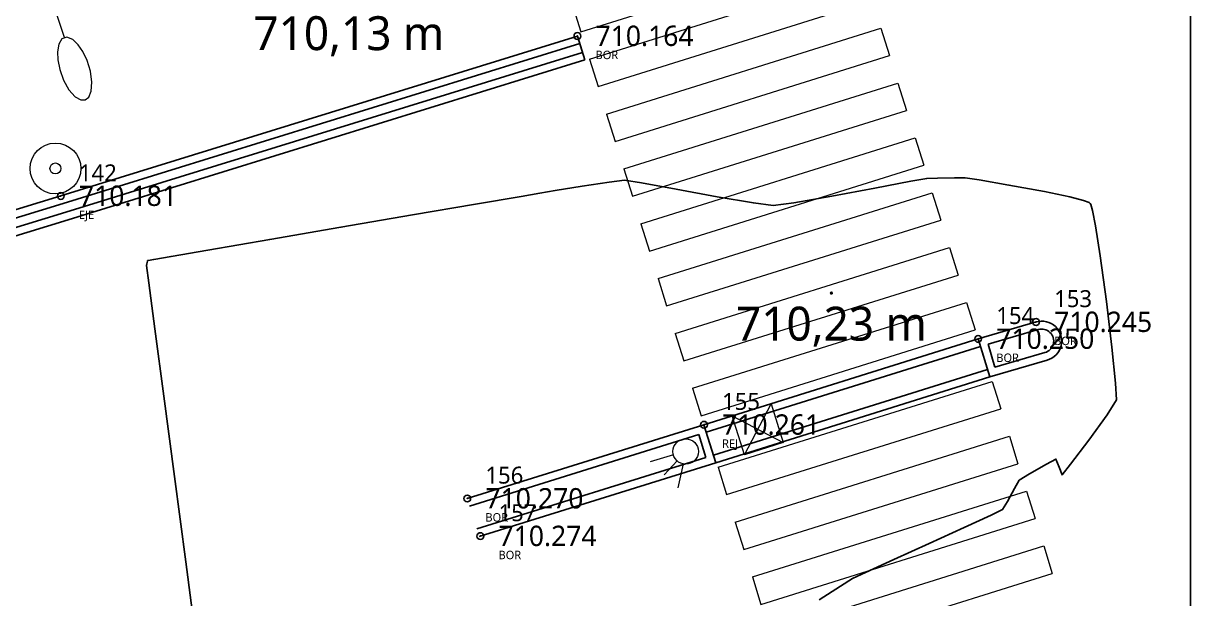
# Model space of a CAD drawing. Header units: metres. Extents: x 429510 to 429857, y 4467140 to 4467333.
# Drawn here: x 429669.34 to 429690, y 4467182.05 to 4467192.23 of the extents above; entities that cross this region are included whole.
import ezdxf

# ---------------------------------------------------------------- set-up
doc = ezdxf.new("R2010")
doc.units = ezdxf.units.M
doc.header["$LTSCALE"] = 4
doc.header["$PDMODE"] = 32
doc.header["$PDSIZE"] = 0.12
for name, color, linetype, lineweight in [('38PASO-CEBRA', 254, 'Continuous', 0), ('TB-44BACULO-SENCILLO-P', 254, 'Continuous', 0), ('TB-47REGISTRO-ELECTRICO-P', 213, 'Continuous', 0), ('TB-52REGISTRO-TRAFICO-P', 253, 'Continuous', 0), ('TB-60REGISTRO-RSU', 5, 'Continuous', 0)]:
    doc.layers.add(name, color=color, linetype=linetype, lineweight=lineweight)
for name, color, linetype in [('C-ETIQ', 7, 'Continuous'), ('C-MARC', 7, 'Continuous'), ('C-PUNTOS', 7, 'Continuous'), ('C-SUPE-ETIQ_Puntos', 92, 'Continuous'), ('Cuadricula Coordenadas', 5, 'Continuous')]:
    doc.layers.add(name, color=color, linetype=linetype)
doc.layers.add('C-SUPE_CurvasNivel', color=42, linetype='Continuous', true_color=0xb38600)
doc.layers.add('TRIAL-BORDILLO', color=232, linetype='Continuous', lineweight=9, true_color=0xc70063)
doc.styles.get("Standard").update_dxf_attribs({"font": 'segoeuil.ttf'})
doc.styles.add('Trial_standard', font='segoeuisl.ttf')

# ---------------------------------------------------------------- blocks, each defined once
blk = doc.blocks.new('*U31')
at = {"flags": 128}
for points in [[(0.079, -0.237), (0.878, -2.621)], [(1.482, -4.443), (1.587, -4.364), (1.663, -4.189), (1.684, -3.918), (1.641, -3.595), (1.541, -3.278), (1.416, -3.018), (1.281, -2.821), (1.117, -2.665), (0.946, -2.598), (0.798, -2.647), (0.703, -2.804), (0.666, -3.027), (0.677, -3.266), (0.733, -3.549), (0.845, -3.862), (1.005, -4.145), (1.185, -4.349), (1.351, -4.443), (1.482, -4.443)]]:
    blk.add_lwpolyline(points, dxfattribs=at)
blk.add_circle((0, 0), 0.25)
blk = doc.blocks.new('SAN10')
for radius in [0.75, 0.162]:
    blk.add_circle((0, 0), radius)
blk = doc.blocks.new('*U27')
for p, q in [((-0.395, -0.751), (0.395, 0.751)), ((-0.751, 0.395), (0.751, -0.395))]:
    blk.add_line(p, q)
at = {"flags": 128}
blk.add_lwpolyline([(-0.395, -0.751), (-0.751, 0.395), (0.395, 0.751), (0.751, -0.395), (-0.395, -0.751)], dxfattribs=at)
blk = doc.blocks.new('*U32')
for p, q in [((-0.361, -0.102), (-1.052, -0.302)), ((-0.256, -0.274), (-0.64, -0.686)), ((-0.078, -0.366), (-0.229, -1.069))]:
    blk.add_line(p, q)
blk.add_circle((0, 0), 0.375)
blk = doc.blocks.new('*U49')
at = {"color": 0, "linetype": 'ByBlock', "lineweight": -2, "transparency": 16777216}
blk.add_point((0, 0), dxfattribs=at)

msp = doc.modelspace()

# ---------------------------------------------------------------- linework, layer by layer
at = {"layer": '38PASO-CEBRA', "color": 254, "linetype": 'Continuous', "lineweight": 0}
for p, q in [((429679.207, 4467192.082), (429684.06, 4467193.601)), ((429679.359, 4467191.596), (429684.212, 4467193.115)), ((429679.511, 4467191.111), (429684.364, 4467192.63)), ((429679.055, 4467192.567), (429679.207, 4467192.082)), ((429679.663, 4467190.626), (429684.516, 4467192.145)), ((429684.516, 4467192.145), (429684.668, 4467191.659)), ((429679.359, 4467191.596), (429679.511, 4467191.111)), ((429679.815, 4467190.14), (429684.668, 4467191.659)), ((429679.967, 4467189.655), (429684.82, 4467191.174)), ((429684.82, 4467191.174), (429684.972, 4467190.689)), ((429679.663, 4467190.626), (429679.815, 4467190.14)), ((429680.119, 4467189.17), (429684.972, 4467190.689)), ((429680.271, 4467188.684), (429685.124, 4467190.203)), ((429685.124, 4467190.203), (429685.276, 4467189.718)), ((429680.423, 4467188.199), (429685.276, 4467189.718)), ((429679.967, 4467189.655), (429680.119, 4467189.17)), ((429680.574, 4467187.714), (429685.427, 4467189.233)), ((429685.427, 4467189.233), (429685.579, 4467188.748)), ((429680.271, 4467188.684), (429680.423, 4467188.199)), ((429680.726, 4467187.229), (429685.579, 4467188.748)), ((429680.878, 4467186.743), (429685.731, 4467188.262)), ((429685.731, 4467188.262), (429685.883, 4467187.777)), ((429680.574, 4467187.714), (429680.726, 4467187.229)), ((429681.03, 4467186.258), (429685.883, 4467187.777)), ((429681.182, 4467185.773), (429686.035, 4467187.292)), ((429686.035, 4467187.292), (429686.187, 4467186.806)), ((429680.878, 4467186.743), (429681.03, 4467186.258)), ((429681.334, 4467185.287), (429686.187, 4467186.806)), ((429681.635, 4467184.376), (429686.488, 4467185.895)), ((429686.488, 4467185.895), (429686.64, 4467185.41)), ((429681.182, 4467185.773), (429681.334, 4467185.287)), ((429681.787, 4467183.891), (429686.64, 4467185.41)), ((429681.939, 4467183.405), (429686.792, 4467184.924)), ((429686.792, 4467184.924), (429686.944, 4467184.439)), ((429681.635, 4467184.376), (429681.787, 4467183.891)), ((429682.091, 4467182.92), (429686.944, 4467184.439)), ((429682.243, 4467182.435), (429687.096, 4467183.954)), ((429687.096, 4467183.954), (429687.248, 4467183.468)), ((429681.939, 4467183.405), (429682.091, 4467182.92)), ((429682.395, 4467181.949), (429687.248, 4467183.468)), ((429682.546, 4467181.464), (429687.399, 4467182.983)), ((429687.399, 4467182.983), (429687.551, 4467182.498)), ((429682.698, 4467180.979), (429687.551, 4467182.498)), ((429682.243, 4467182.435), (429682.395, 4467181.949))]:
    msp.add_line(p, q, dxfattribs=at)
at = {"layer": 'C-MARC', "color": 7, "linetype": 'Continuous', "lineweight": -3}
msp.add_circle((429683.642, 4467187.457, 710.229), 0.015, dxfattribs=at)
at = {"layer": 'C-SUPE_CurvasNivel', "color": 42, "linetype": 'Continuous', "lineweight": -3, "true_color": 0xb38600, "elevation": 710.2, "flags": 128}
msp.add_lwpolyline([(429683.424, 4467182.03), (429683.801, 4467182.273), (429684.018, 4467182.409), (429684.248, 4467182.516), (429684.745, 4467182.742), (429685.371, 4467183.027), (429685.991, 4467183.309), (429686.47, 4467183.529), (429686.672, 4467183.627), (429686.757, 4467183.768), (429686.881, 4467184.002), (429686.965, 4467184.145), (429687.146, 4467184.259), (429687.447, 4467184.433), (429687.614, 4467184.52), (429687.671, 4467184.379), (429687.725, 4467184.241), (429687.876, 4467184.429), (429688.198, 4467184.854), (429688.524, 4467185.304), (429688.686, 4467185.566), (429688.671, 4467185.861), (429688.605, 4467186.5), (429688.509, 4467187.31), (429688.4, 4467188.119), (429688.317, 4467188.649), (429688.264, 4467188.921), (429688.235, 4467189.022), (429688.223, 4467189.044), (429688.201, 4467189.06), (429688.106, 4467189.095), (429687.864, 4467189.159), (429687.414, 4467189.253), (429686.784, 4467189.369), (429686.254, 4467189.459), (429686.011, 4467189.496), (429685.821, 4467189.498), (429685.519, 4467189.493), (429685.329, 4467189.487), (429685.045, 4467189.435), (429684.413, 4467189.316), (429683.651, 4467189.174), (429682.977, 4467189.056), (429682.611, 4467189.006), (429682.26, 4467189.052), (429681.621, 4467189.163), (429680.894, 4467189.295), (429680.28, 4467189.406), (429679.977, 4467189.453), (429679.707, 4467189.421), (429679.231, 4467189.349), (429678.755, 4467189.271), (429678.484, 4467189.227), (429678.148, 4467189.169), (429677.343, 4467189.031), (429676.229, 4467188.84), (429674.962, 4467188.622), (429673.702, 4467188.406), (429672.606, 4467188.217), (429671.954, 4467188.105), (429671.648, 4467188.052), (429671.551, 4467188.035), (429671.539, 4467188.033), (429671.536, 4467188.024), (429671.526, 4467187.978), (429671.52, 4467187.947), (429671.561, 4467187.641), (429671.67, 4467186.822), (429671.829, 4467185.631), (429672.017, 4467184.211), (429672.215, 4467182.703), (429672.404, 4467181.25)], dxfattribs=at)
at = {"layer": 'Cuadricula Coordenadas', "color": 8, "lineweight": -3}
msp.add_line((429690, 4467149.365), (429690, 4467326.644), dxfattribs=at)
at = {"layer": 'TRIAL-BORDILLO', "lineweight": -3}
for points in [[(429679.146, 4467192.006), (429670.003, 4467189.176), (429661.662, 4467186.625)], [(429679.146, 4467192.006), (429679.277, 4467191.583)], [(429679.187, 4467191.872), (429670.044, 4467189.042), (429661.703, 4467186.491)], [(429679.236, 4467191.717), (429670.092, 4467188.887), (429661.749, 4467186.335)], [(429679.277, 4467191.583), (429670.133, 4467188.753), (429661.79, 4467186.201)], [(429687.263, 4467186.946), (429686.239, 4467186.647), (429681.386, 4467185.128), (429677.197, 4467183.823)], [(429687.302, 4467186.812), (429686.414, 4467186.552)], [(429686.239, 4467186.647), (429686.443, 4467185.973)], [(429686.373, 4467186.688), (429686.373, 4467186.686)], [(429686.28, 4467186.513), (429681.428, 4467184.994)], [(429686.414, 4467186.552), (429686.537, 4467186.146)], [(429687.421, 4467186.405), (429686.537, 4467186.146)], [(429687.46, 4467186.27), (429686.443, 4467185.973), (429681.596, 4467184.456), (429677.406, 4467183.151)], [(429686.402, 4467186.107), (429681.554, 4467184.59)], [(429681.294, 4467184.953), (429677.239, 4467183.689)], [(429681.294, 4467184.953), (429681.42, 4467184.548)], [(429681.386, 4467185.128), (429681.596, 4467184.456)], [(429681.42, 4467184.548), (429677.365, 4467183.285)], [(429681.462, 4467184.414), (429681.462, 4467184.414)]]:
    msp.add_lwpolyline(points, dxfattribs=at)
for points in [[(429687.263, 4467186.946, -1.006599), (429687.46, 4467186.27, -8.55027)], [(429687.303, 4467186.812, -1.006599), (429687.422, 4467186.405, -1.006599)]]:
    msp.add_lwpolyline(points, format="xyb", dxfattribs=at)

# ---------------------------------------------------------------- block references
at = {"layer": 'C-PUNTOS'}
for p in [(429679.146, 4467192.006, 710.164), (429670.003, 4467189.176, 710.181), (429687.263, 4467186.946, 710.245), (429686.239, 4467186.647, 710.25), (429681.386, 4467185.128, 710.261), (429677.197, 4467183.823, 710.27), (429677.429, 4467183.158, 710.274)]:
    msp.add_blockref('*U49', p, dxfattribs=at)
at = {"layer": 'TB-44BACULO-SENCILLO-P', "lineweight": -3, "xscale": 0.6, "yscale": 0.6, "zscale": 0.6}
msp.add_blockref('*U31', (429669.544, 4467193.542), dxfattribs=at)
at = {"layer": 'TB-47REGISTRO-ELECTRICO-P', "lineweight": -3, "xscale": 0.6, "yscale": 0.6, "zscale": 0.6}
msp.add_blockref('*U27', (429682.338, 4467185.049), dxfattribs=at)
at = {"layer": 'TB-52REGISTRO-TRAFICO-P', "lineweight": -3, "xscale": 0.6, "yscale": 0.6, "zscale": 0.6}
msp.add_blockref('*U32', (429681.063, 4467184.654), dxfattribs=at)
at = {"layer": 'TB-60REGISTRO-RSU', "lineweight": -3, "xscale": 0.6, "yscale": 0.6, "zscale": 0.6}
msp.add_blockref('SAN10', (429669.908, 4467189.662), dxfattribs=at)

# ---------------------------------------------------------------- texts
at = {"layer": 'C-ETIQ', "color": 1, "linetype": 'ByBlock', "char_height": 0.36, "attachment_point": 4, "style": 'Trial_standard'}
for s, insert in [('710.164', (429679.467, 4467192.006, 710.164)), ('710.181', (429670.324, 4467189.176, 710.181)), ('710.245', (429687.584, 4467186.946, 710.245)), ('710.250', (429686.56, 4467186.647, 710.25)), ('710.261', (429681.707, 4467185.128, 710.261)), ('710.270', (429677.518, 4467183.823, 710.27)), ('710.274', (429677.75, 4467183.158, 710.274))]:
    msp.add_mtext(s, dxfattribs=dict(at, insert=insert))
at = {"layer": 'C-ETIQ', "linetype": 'ByBlock', "style": 'Trial_standard'}
for s, insert, char_height, attachment_point in [('BOR', (429679.467, 4467191.747, 710.164), 0.15, 1), ('142', (429670.324, 4467189.435, 710.181), 0.3, 7), ('EJE', (429670.324, 4467188.917, 710.181), 0.15, 1), ('153', (429687.584, 4467187.205, 710.245), 0.3, 7), ('154', (429686.56, 4467186.906, 710.25), 0.3, 7), ('BOR', (429687.584, 4467186.687, 710.245), 0.15, 1), ('BOR', (429686.56, 4467186.388, 710.25), 0.15, 1), ('155', (429681.707, 4467185.387, 710.261), 0.3, 7), ('REJ', (429681.707, 4467184.869, 710.261), 0.15, 1), ('156', (429677.518, 4467184.082, 710.27), 0.3, 7), ('157', (429677.75, 4467183.417, 710.274), 0.3, 7), ('BOR', (429677.518, 4467183.564, 710.27), 0.15, 1), ('BOR', (429677.75, 4467182.899, 710.274), 0.15, 1)]:
    msp.add_mtext(s, dxfattribs=dict(at, insert=insert, char_height=char_height, attachment_point=attachment_point))
at = {"layer": 'C-SUPE-ETIQ_Puntos', "color": 92, "linetype": 'Continuous', "lineweight": -3, "char_height": 0.6, "attachment_point": 2}
for s, insert in [('710,13 m', (429675.1, 4467192.356, 710.132)), ('710,23 m', (429683.642, 4467187.217, 710.229))]:
    msp.add_mtext(s, dxfattribs=dict(at, insert=insert))

doc.saveas('drawing.dxf')
